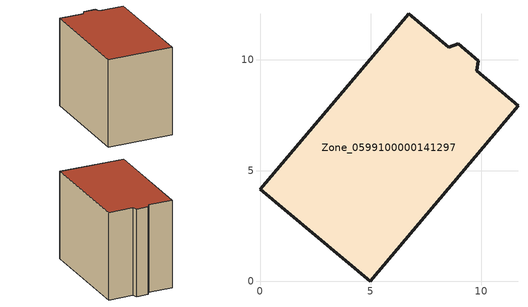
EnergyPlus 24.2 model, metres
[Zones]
Zone_0599100000141297
 floor ground (C_G): 8.53,10.57 8.95,10.72 9.85,9.97 9.78,9.51 11.65,7.93 4.97,0 0,4.17 6.72,12.09 z0
 wall outside (C_F): 4.97,0 11.65,7.93 9.78,9.51 9.85,9.97 8.95,10.72 8.53,10.57 6.72,12.09 0,4.17 4.97,0 z0:8.76
 roof outside (C_R): 8.53,10.57 6.72,12.09 0,4.17 4.97,0 11.65,7.93 9.78,9.51 9.85,9.97 8.95,10.72 z8.76
[BUILDING]
Pand.0599100000141297: North Axis=0; Terrain=City; Loads Convergence Tolerance Value=0.04; Temperature Convergence Tolerance Value=0.4; Solar Distribution=FullExterior; Maximum Number of Warmup Days=25; Minimum Number of Warmup Days=1
[Site:Location]
Rotterdam.The.Hague.AP_ZH_NLD Design_Conditions: Latitude=51.96; Longitude=4.45; Time Zone=1; Elevation=-4.5
[SITE:GROUNDTEMPERATURE:BUILDINGSURFACE]
18, 18, 18, 18, 18, 18, 18, 18, 18, 18, 18, 18
[MATERIAL] Thermal Absorptance=0.9; Solar Absorptance=0.7; Visible Absorptance=0.7
Name | Roughness | Thickness | Conductivity | Density | Specific Heat
G.TI.1946-1964 | MediumSmooth | 0.15 | 1 | 540 | 1210
F.TI.1946-1964 | Rough | 0.3 | 0.857143 | 1920 | 840
R.TI.1946-1964 | MediumRough | 0.2 | 0.277778 | 1500 | 1000
[CONSTRUCTION]
C_G: G.TI.1946-1964
C_F: F.TI.1946-1964
C_R: R.TI.1946-1964
[ZONE]
Zone_0599100000141297: Type=1; Multiplier=1; Ceiling Height=Autocalculate; Volume=Autocalculate; Floor Area=autocalculate; Part of Total Floor Area=Yes
[ZONEINFILTRATION:DESIGNFLOWRATE]
Infil_Zone_0599100000141297: Zone or ZoneList or Space or SpaceList=Zone_0599100000141297; Schedule=AlwaysOn; Design Flow Rate Calculation Method=Flow/Area; Flow Rate per Floor Area=0.003; Constant Term Coefficient=1; Temperature Term Coefficient=0; Velocity Term Coefficient=0; Velocity Squared Term Coefficient=0
[HVACTEMPLATE:ZONE:IDEALLOADSAIRSYSTEM]
Zone_0599100000141297: Maximum Heating Supply Air Temperature=50; Minimum Cooling Supply Air Temperature=13; Maximum Heating Supply Air Humidity Ratio=0.0156; Minimum Cooling Supply Air Humidity Ratio=0.0077; Heating Limit=NoLimit; Cooling Limit=NoLimit; Dehumidification Control Type=ConstantSensibleHeatRatio; Cooling Sensible Heat Ratio=0.7; Dehumidification Setpoint=60; Humidification Control Type=None; Humidification Setpoint=30; Outdoor Air Method=None; Outdoor Air Flow Rate per Person=0.00944; Outdoor Air Flow Rate per Zone Floor Area=0; Outdoor Air Flow Rate per Zone=0; Demand Controlled Ventilation Type=None; Outdoor Air Economizer Type=NoEconomizer; Heat Recovery Type=None; Sensible Heat Recovery Effectiveness=0.7; Latent Heat Recovery Effectiveness=0.65
[ZONECONTROL:THERMOSTAT]
ThermostatControl_Zone_0599100000141297: Zone or ZoneList=Zone_0599100000141297; Control Type Schedule=DualSetpointControlType; Control 1=Thermostat_Zone_0599100000141297; Temperature Difference Between Cutout And Setpoint=0
[THERMOSTATSETPOINT:DUALSETPOINT]
Thermostat_Zone_0599100000141297: Heating Setpoint Temperature Schedule=HeatingSetpoint_Zone_0599100000141297; Cooling Setpoint Temperature Schedule=CoolingSetpoint_Zone_0599100000141297
[SCHEDULE:COMPACT]
HeatingSetpoint_Zone_0599100000141297: Through: 12/31, For: AllDays, Until: 24:00, 21
CoolingSetpoint_Zone_0599100000141297: Through: 12/31, For: AllDays, Until: 24:00, 24
DualSetpointControlType: Through: 12/31, For: AllDays, Until: 24:00, 4
AlwaysOn: Through: 12/31, For: AllDays, Until: 24:00, 1
